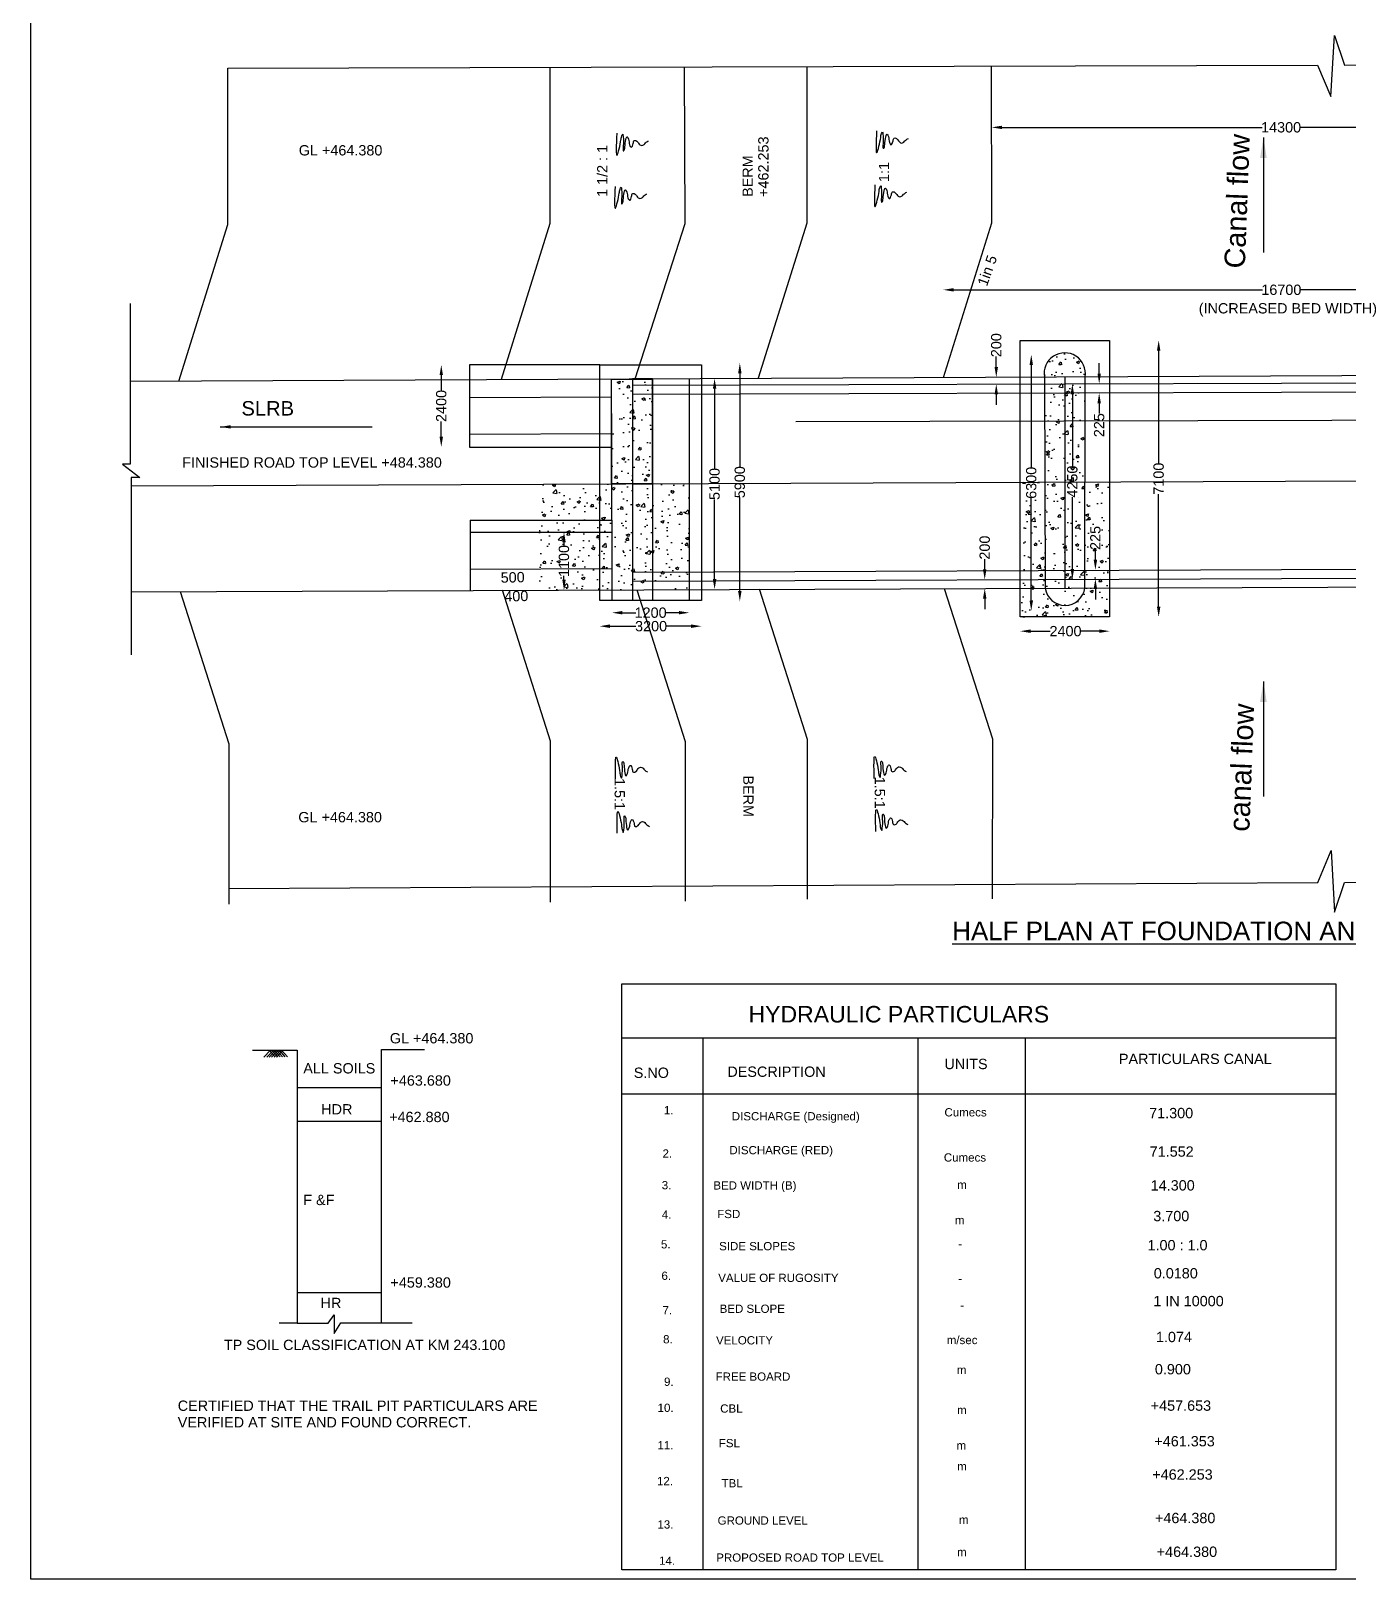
# Model space of a CAD drawing. Header units: millimetres. Extents: x 5124 to 5437574, y 2311 to 17241158.
# Drawn here: x 5355935 to 5387895, y 17181853 to 17219408 of the extents above; entities that cross this region are included whole.
import ezdxf

# ---------------------------------------------------------------- set-up
doc = ezdxf.new("R2010")
doc.units = ezdxf.units.MM
doc.header["$MEASUREMENT"] = 0
for name, color, linetype in [('DIMENSIONS', 7, 'Continuous'), ('DRAWING', 50, 'Continuous'), ('TEXT', 7, 'Continuous'), ('text1', 7, 'Continuous')]:
    doc.layers.add(name, color=color, linetype=linetype)
doc.styles.get("Standard").update_dxf_attribs({"font": 'arial.ttf', "height": 250})
doc.dimstyles.get("Standard").update_dxf_attribs({"dimtxt": 300, "dimasz": 250, "dimexe": 0.18, "dimexo": 0.0625, "dimgap": 0.09, "dimtad": 0, "dimdec": 0, "dimzin": 0, "dimdsep": 46, "dimtxsty": 'Standard', "dimcen": 0.09, "dimse1": 1, "dimse2": 1, "dimadec": 0, "dimazin": 0, "dimtfac": 1, "dimtdec": 0, "dimtofl": 0, "dimtmove": 0, "dimatfit": 3, "dimfxl": 1, "dimtolj": 1, "dimtzin": 0, "dimarcsym": 0})
pattern_1 = [(50, (0, 0), (717.260183, -62.752135), [75, -825]), (355, (0, 0), (-138.751334, 752.192134), [60, -660]), (100.4514, (59.8, -5.2), (578.509382, 689.439542), [63.74019, -701.142112]), (46.1842, (0, 200), (1067.24105, -165.519014), [112.5, -1237.5]), (96.6356, (88.9, 186.2), (934.662706, 974.11787), [95.61029, -1051.713]), (351.1842, (0, 200), (934.661945, 974.1186), [90, -990]), (21, (100, 150), (596.907052, -402.61889), [75, -825]), (326, (100, 150), (243.315332, 725.150045), [60, -660]), (71.4514, (149.74, 116.45), (840.222629, 322.530497), [63.74019, -701.142112]), (37.5, (0, 0), (12.1598553, 332.893854), [0, -652, 0, -670, 0, -662.5]), (7.5, (0, 0), (263.0695374, 394.411712), [0, -382, 0, -637, 0, -252.5]), (327.5, (-223, 0), (533.822436, -22.5548717), [0, -250, 0, -780, 0, -1035]), (317.5, (-323, 0), (583.186169, 100.104982), [0, -325, 0, -518, 0, -735])]

# ---------------------------------------------------------------- blocks, each defined once
blk = doc.blocks.new('*D21')
at = {"layer": 'Defpoints', "color": 0, "transparency": 16777216}
for p in [(5366576, 17211308), (5365892, 17209313), (5366576, 17209313)]:
    blk.add_point(p, dxfattribs=at)
at = {"layer": 'DIMENSIONS', "color": 0, "lineweight": -2, "transparency": 16777216}
for p, q in [((5365892, 17211058), (5365892, 17210686)), ((5365892, 17209563), (5365892, 17209936))]:
    blk.add_line(p, q, dxfattribs=at)
at = {"layer": 'DIMENSIONS', "color": 0, "transparency": 16777216}
for points in [[(5365850, 17211058), (5365933, 17211058), (5365892, 17211308)], [(5365850, 17209563), (5365933, 17209563), (5365892, 17209313)]]:
    blk.add_solid(points, dxfattribs=at)
at = {"layer": 'DIMENSIONS', "color": 0, "transparency": 16777216, "insert": (5365892, 17210311), "char_height": 250, "attachment_point": 5, "rotation": 90}
blk.add_mtext('\\A1;2400', dxfattribs=at)
blk = doc.blocks.new('*D22')
at = {"layer": 'Defpoints', "color": 0, "transparency": 16777216}
for p in [(5372621, 17210977), (5372524, 17205860), (5372641, 17205860)]:
    blk.add_point(p, dxfattribs=at)
at = {"layer": 'DIMENSIONS', "color": 0, "lineweight": -2, "transparency": 16777216}
for p, q in [((5372524, 17210727), (5372524, 17208791)), ((5372524, 17206110), (5372524, 17208045))]:
    blk.add_line(p, q, dxfattribs=at)
at = {"layer": 'DIMENSIONS', "color": 0, "transparency": 16777216}
for points in [[(5372482, 17210727), (5372566, 17210727), (5372524, 17210977)], [(5372482, 17206110), (5372566, 17206110), (5372524, 17205860)]]:
    blk.add_solid(points, dxfattribs=at)
at = {"layer": 'DIMENSIONS', "color": 0, "transparency": 16777216, "insert": (5372524, 17208418), "char_height": 250, "attachment_point": 5, "rotation": 90}
blk.add_mtext('\\A1;5100', dxfattribs=at)
blk = doc.blocks.new('*D23')
at = {"layer": 'Defpoints', "color": 0, "transparency": 16777216}
for p in [(5373136, 17211352), (5373243, 17211352), (5373243, 17205570)]:
    blk.add_point(p, dxfattribs=at)
at = {"layer": 'DIMENSIONS', "color": 0, "lineweight": -2, "transparency": 16777216}
for p, q in [((5373136, 17211102), (5373136, 17208834)), ((5373136, 17205820), (5373136, 17208088))]:
    blk.add_line(p, q, dxfattribs=at)
at = {"layer": 'DIMENSIONS', "color": 0, "transparency": 16777216}
for points in [[(5373094, 17211102), (5373178, 17211102), (5373136, 17211352)], [(5373094, 17205820), (5373178, 17205820), (5373136, 17205570)]]:
    blk.add_solid(points, dxfattribs=at)
at = {"layer": 'DIMENSIONS', "color": 0, "transparency": 16777216, "insert": (5373136, 17208461), "char_height": 250, "attachment_point": 5, "rotation": 90}
blk.add_mtext('\\A1;5900', dxfattribs=at)
blk = doc.blocks.new('*D24')
at = {"layer": 'Defpoints', "color": 0, "transparency": 16777216}
for p in [(5368869, 17207253), (5368869, 17207253), (5368869, 17205845)]:
    blk.add_point(p, dxfattribs=at)
at = {"layer": 'DIMENSIONS', "color": 0, "lineweight": -2, "transparency": 16777216}
for p, q in [((5368869, 17207003), (5368869, 17206910)), ((5368869, 17206095), (5368869, 17206188))]:
    blk.add_line(p, q, dxfattribs=at)
at = {"layer": 'DIMENSIONS', "color": 0, "transparency": 16777216}
for points in [[(5368828, 17207003), (5368911, 17207003), (5368869, 17207253)], [(5368828, 17206095), (5368911, 17206095), (5368869, 17205845)]]:
    blk.add_solid(points, dxfattribs=at)
at = {"layer": 'DIMENSIONS', "color": 0, "transparency": 16777216, "insert": (5368869, 17206549), "char_height": 250, "attachment_point": 5, "rotation": 90}
blk.add_mtext('\\A1;1100', dxfattribs=at)
blk = doc.blocks.new('*D25')
at = {"layer": 'Defpoints', "color": 0, "transparency": 16777216}
for p in [(5369735, 17205595), (5372203, 17205595), (5372203, 17204968)]:
    blk.add_point(p, dxfattribs=at)
at = {"layer": 'DIMENSIONS', "color": 0, "lineweight": -2, "transparency": 16777216}
for p, q in [((5369985, 17204968), (5370610, 17204968)), ((5371953, 17204968), (5371356, 17204968))]:
    blk.add_line(p, q, dxfattribs=at)
at = {"layer": 'DIMENSIONS', "color": 0, "transparency": 16777216}
for points in [[(5369985, 17205010), (5369985, 17204926), (5369735, 17204968)], [(5371953, 17205010), (5371953, 17204926), (5372203, 17204968)]]:
    blk.add_solid(points, dxfattribs=at)
at = {"layer": 'DIMENSIONS', "color": 0, "transparency": 16777216, "insert": (5370983, 17204968), "char_height": 250, "attachment_point": 5}
blk.add_mtext('\\A1;3200', dxfattribs=at)
blk = doc.blocks.new('*D26')
at = {"layer": 'Defpoints', "color": 0, "transparency": 16777216}
for p in [(5370033, 17205595), (5371909, 17205595), (5371909, 17205295)]:
    blk.add_point(p, dxfattribs=at)
at = {"layer": 'DIMENSIONS', "color": 0, "lineweight": -2, "transparency": 16777216}
for p, q in [((5370283, 17205295), (5370610, 17205295)), ((5371659, 17205295), (5371332, 17205295))]:
    blk.add_line(p, q, dxfattribs=at)
at = {"layer": 'DIMENSIONS', "color": 0, "transparency": 16777216}
for points in [[(5370283, 17205337), (5370283, 17205254), (5370033, 17205295)], [(5371659, 17205337), (5371659, 17205254), (5371909, 17205295)]]:
    blk.add_solid(points, dxfattribs=at)
at = {"layer": 'DIMENSIONS', "color": 0, "transparency": 16777216, "insert": (5370971, 17205295), "char_height": 250, "attachment_point": 5}
blk.add_mtext('\\A1;1200', dxfattribs=at)
blk = doc.blocks.new('*D27')
at = {"layer": 'Defpoints', "color": 0, "transparency": 16777216}
for p in [(5379941, 17205191), (5382109, 17205191), (5382109, 17204847)]:
    blk.add_point(p, dxfattribs=at)
at = {"layer": 'DIMENSIONS', "color": 0, "lineweight": -2, "transparency": 16777216}
for p, q in [((5380191, 17204847), (5380664, 17204847)), ((5381859, 17204847), (5381414, 17204847))]:
    blk.add_line(p, q, dxfattribs=at)
at = {"layer": 'DIMENSIONS', "color": 0, "transparency": 16777216}
for points in [[(5380191, 17204889), (5380191, 17204805), (5379941, 17204847)], [(5381859, 17204889), (5381859, 17204805), (5382109, 17204847)]]:
    blk.add_solid(points, dxfattribs=at)
at = {"layer": 'DIMENSIONS', "color": 0, "transparency": 16777216, "insert": (5381039, 17204847), "char_height": 250, "attachment_point": 5}
blk.add_mtext('\\A1;2400', dxfattribs=at)
blk = doc.blocks.new('*D28')
at = {"layer": 'Defpoints', "color": 0, "transparency": 16777216}
for p in [(5379079, 17206096), (5379079, 17206096), (5379079, 17205885)]:
    blk.add_point(p, dxfattribs=at)
at = {"layer": 'DIMENSIONS', "color": 0, "lineweight": -2, "transparency": 16777216}
for p, q in [((5379079, 17206346), (5379079, 17206596)), ((5379079, 17205635), (5379079, 17205385))]:
    blk.add_line(p, q, dxfattribs=at)
at = {"layer": 'DIMENSIONS', "color": 0, "transparency": 16777216}
for points in [[(5379037, 17206346), (5379120, 17206346), (5379079, 17206096)], [(5379037, 17205635), (5379120, 17205635), (5379079, 17205885)]]:
    blk.add_solid(points, dxfattribs=at)
at = {"layer": 'DIMENSIONS', "color": 0, "transparency": 16777216, "insert": (5379079, 17206874), "char_height": 250, "attachment_point": 5, "rotation": 90}
blk.add_mtext('\\A1;200', dxfattribs=at)
blk = doc.blocks.new('*D29')
at = {"layer": 'Defpoints', "color": 0, "transparency": 16777216}
for p in [(5380208, 17211555), (5380812, 17211555), (5381025, 17205340)]:
    blk.add_point(p, dxfattribs=at)
at = {"layer": 'DIMENSIONS', "color": 0, "lineweight": -2, "transparency": 16777216}
for p, q in [((5380208, 17211305), (5380208, 17208821)), ((5380208, 17205590), (5380208, 17208073))]:
    blk.add_line(p, q, dxfattribs=at)
at = {"layer": 'DIMENSIONS', "color": 0, "transparency": 16777216}
for points in [[(5380166, 17211305), (5380249, 17211305), (5380208, 17211555)], [(5380166, 17205590), (5380249, 17205590), (5380208, 17205340)]]:
    blk.add_solid(points, dxfattribs=at)
at = {"layer": 'DIMENSIONS', "color": 0, "transparency": 16777216, "insert": (5380208, 17208447), "char_height": 250, "attachment_point": 5, "rotation": 90}
blk.add_mtext('\\A1;6300', dxfattribs=at)
blk = doc.blocks.new('*D30')
at = {"layer": 'Defpoints', "color": 0, "transparency": 16777216}
for p in [(5381205, 17210846), (5381230, 17210846), (5381246, 17206105)]:
    blk.add_point(p, dxfattribs=at)
at = {"layer": 'DIMENSIONS', "color": 0, "lineweight": -2, "transparency": 16777216}
for p, q in [((5381205, 17210596), (5381205, 17208854)), ((5381205, 17206355), (5381205, 17208098))]:
    blk.add_line(p, q, dxfattribs=at)
at = {"layer": 'DIMENSIONS', "color": 0, "transparency": 16777216}
for points in [[(5381163, 17210596), (5381247, 17210596), (5381205, 17210846)], [(5381163, 17206355), (5381247, 17206355), (5381205, 17206105)]]:
    blk.add_solid(points, dxfattribs=at)
at = {"layer": 'DIMENSIONS', "color": 0, "transparency": 16777216, "insert": (5381205, 17208476), "char_height": 250, "attachment_point": 5, "rotation": 90}
blk.add_mtext('\\A1;4250', dxfattribs=at)
blk = doc.blocks.new('*D31')
at = {"layer": 'Defpoints', "color": 0, "transparency": 16777216}
for p in [(5379049, 17211007), (5379147, 17210840), (5379359, 17211007)]:
    blk.add_point(p, dxfattribs=at)
at = {"layer": 'DIMENSIONS', "color": 0, "lineweight": -2, "transparency": 16777216}
for p, q in [((5379359, 17211257), (5379359, 17211507)), ((5379359, 17210590), (5379359, 17210340))]:
    blk.add_line(p, q, dxfattribs=at)
at = {"layer": 'DIMENSIONS', "color": 0, "transparency": 16777216}
for points in [[(5379317, 17211257), (5379401, 17211257), (5379359, 17211007)], [(5379317, 17210590), (5379401, 17210590), (5379359, 17210840)]]:
    blk.add_solid(points, dxfattribs=at)
at = {"layer": 'DIMENSIONS', "color": 0, "transparency": 16777216, "insert": (5379359, 17211785), "char_height": 250, "attachment_point": 5, "rotation": 90}
blk.add_mtext('\\A1;200', dxfattribs=at)
blk = doc.blocks.new('*D32')
at = {"layer": 'Defpoints', "color": 0, "transparency": 16777216}
for p in [(5382109, 17211901), (5382109, 17205191), (5383299, 17205191)]:
    blk.add_point(p, dxfattribs=at)
at = {"layer": 'DIMENSIONS', "color": 0, "lineweight": -2, "transparency": 16777216}
for p, q in [((5383299, 17211651), (5383299, 17208918)), ((5383299, 17205441), (5383299, 17208174))]:
    blk.add_line(p, q, dxfattribs=at)
at = {"layer": 'DIMENSIONS', "color": 0, "transparency": 16777216}
for points in [[(5383258, 17211651), (5383341, 17211651), (5383299, 17211901)], [(5383258, 17205441), (5383341, 17205441), (5383299, 17205191)]]:
    blk.add_solid(points, dxfattribs=at)
at = {"layer": 'DIMENSIONS', "color": 0, "transparency": 16777216, "insert": (5383299, 17208546), "char_height": 250, "attachment_point": 5, "rotation": 90}
blk.add_mtext('\\A1;7100', dxfattribs=at)
blk = doc.blocks.new('*D52')
at = {"layer": 'Defpoints', "color": 0, "transparency": 16777216}
for p in [(5394477, 17213128), (5394477, 17211585), (5378075, 17211002)]:
    blk.add_point(p, dxfattribs=at)
at = {"layer": 'DIMENSIONS', "color": 0, "lineweight": -2, "transparency": 16777216}
for p, q in [((5378325, 17213128), (5385818, 17213128)), ((5394227, 17213128), (5386734, 17213128))]:
    blk.add_line(p, q, dxfattribs=at)
at = {"layer": 'DIMENSIONS', "color": 0, "transparency": 16777216}
for points in [[(5378325, 17213169), (5378325, 17213086), (5378075, 17213128)], [(5394227, 17213169), (5394227, 17213086), (5394477, 17213128)]]:
    blk.add_solid(points, dxfattribs=at)
at = {"layer": 'DIMENSIONS', "color": 0, "transparency": 16777216, "insert": (5386276, 17213128), "char_height": 250, "attachment_point": 5}
blk.add_mtext('\\A1;16700', dxfattribs=at)
blk = doc.blocks.new('*D54')
at = {"layer": 'Defpoints', "color": 0, "transparency": 16777216}
for p in [(5381860, 17210848), (5381856, 17210624), (5381861, 17210624)]:
    blk.add_point(p, dxfattribs=at)
at = {"layer": 'DIMENSIONS', "color": 0, "lineweight": -2, "transparency": 16777216}
for p, q in [((5381856, 17211098), (5381856, 17211348)), ((5381856, 17210374), (5381856, 17210124))]:
    blk.add_line(p, q, dxfattribs=at)
at = {"layer": 'DIMENSIONS', "color": 0, "transparency": 16777216}
for points in [[(5381814, 17211098), (5381898, 17211098), (5381856, 17210848)], [(5381814, 17210374), (5381898, 17210374), (5381856, 17210624)]]:
    blk.add_solid(points, dxfattribs=at)
at = {"layer": 'DIMENSIONS', "color": 0, "transparency": 16777216, "insert": (5381856, 17209845), "char_height": 250, "attachment_point": 5, "rotation": 90}
blk.add_mtext('\\A1;225', dxfattribs=at)
blk = doc.blocks.new('*D55')
at = {"layer": 'Defpoints', "color": 0, "transparency": 16777216}
for p in [(5381764, 17206330), (5381764, 17206330), (5381765, 17206118)]:
    blk.add_point(p, dxfattribs=at)
at = {"layer": 'DIMENSIONS', "color": 0, "lineweight": -2, "transparency": 16777216}
for p, q in [((5381764, 17206580), (5381764, 17206830)), ((5381764, 17205868), (5381764, 17205618))]:
    blk.add_line(p, q, dxfattribs=at)
at = {"layer": 'DIMENSIONS', "color": 0, "transparency": 16777216}
for points in [[(5381722, 17206580), (5381806, 17206580), (5381764, 17206330)], [(5381722, 17205868), (5381806, 17205868), (5381764, 17206118)]]:
    blk.add_solid(points, dxfattribs=at)
at = {"layer": 'DIMENSIONS', "color": 0, "transparency": 16777216, "insert": (5381764, 17207109), "char_height": 250, "attachment_point": 5, "rotation": 90}
blk.add_mtext('\\A1;225', dxfattribs=at)
blk = doc.blocks.new('*D56')
at = {"layer": 'Defpoints', "color": 0, "transparency": 16777216}
for p in [(5393292, 17217069), (5393292, 17215664), (5379249, 17215109)]:
    blk.add_point(p, dxfattribs=at)
at = {"layer": 'DIMENSIONS', "color": 0, "lineweight": -2, "transparency": 16777216}
for p, q in [((5379499, 17217069), (5385812, 17217069)), ((5393042, 17217069), (5386729, 17217069))]:
    blk.add_line(p, q, dxfattribs=at)
at = {"layer": 'DIMENSIONS', "color": 0, "transparency": 16777216}
for points in [[(5379499, 17217110), (5379499, 17217027), (5379249, 17217069)], [(5393042, 17217110), (5393042, 17217027), (5393292, 17217069)]]:
    blk.add_solid(points, dxfattribs=at)
at = {"layer": 'DIMENSIONS', "color": 0, "transparency": 16777216, "insert": (5386270, 17217069), "char_height": 250, "attachment_point": 5}
blk.add_mtext('\\A1;14300', dxfattribs=at)

msp = doc.modelspace()

# ---------------------------------------------------------------- hatches: boundary and pattern name
at = {"layer": 'DRAWING'}
h = msp.add_hatch(dxfattribs=at)
h.set_pattern_fill('AR-CONC', color=0, scale=100, style=0)
h.set_pattern_definition(pattern_1)
h.paths.add_polyline_path([(5380538, 17208462.6), (5379941, 17208460.1), (5379941, 17206316.1), (5380546.3, 17206318.6)])
h.paths.add_polyline_path([(5380546.3, 17206318.6), (5379941, 17206316.1), (5379941, 17206099.6), (5380547.1, 17206102)])
h.paths.add_polyline_path([(5380547.1, 17206102), (5379941, 17206099.6), (5379941, 17205888), (5380548, 17205890.3)])
h.paths.add_polyline_path([(5380548, 17205890.3), (5379941, 17205888), (5379941, 17205191.5), (5382109.1, 17205191.5), (5382109.1, 17205896.4), (5381507.6, 17205894, -0.8728267)])
h.paths.add_polyline_path([(5381507.6, 17205894), (5380548, 17205890.3, 0.8728267)], flags=16)
h.paths.add_polyline_path([(5381025.7, 17206103.9), (5380547.1, 17206102), (5380548, 17205890.3), (5381025.7, 17205892.2)])
h.paths.add_polyline_path([(5381025.7, 17206320.5), (5380546.3, 17206318.6), (5380547.1, 17206102), (5381025.7, 17206103.9)])
h.paths.add_polyline_path([(5381508.1, 17206322.4), (5381025.7, 17206320.5), (5381025.7, 17206103.9), (5381507.8, 17206105.8)])
h.paths.add_polyline_path([(5381507.8, 17206105.8), (5381025.7, 17206103.9), (5381025.7, 17205892.2), (5381507.6, 17205894)])
h.paths.add_polyline_path([(5382109.1, 17206108.3), (5381507.8, 17206105.8), (5381507.6, 17205894), (5382109.1, 17205896.4)])
h.paths.add_polyline_path([(5382109.1, 17206324.8), (5381508.1, 17206322.4), (5381507.8, 17206105.8), (5382109.1, 17206108.3)])
h.paths.add_polyline_path([(5382109.1, 17208469), (5381510.6, 17208466.5), (5381508.1, 17206322.4), (5382109.1, 17206324.8)])
h.paths.add_polyline_path([(5381510.6, 17208466.5), (5381025.9, 17208464.6), (5381025.7, 17206320.5), (5381508.1, 17206322.4)])
h.paths.add_polyline_path([(5381025.9, 17208464.6), (5380538, 17208462.6), (5380546.3, 17206318.6), (5381025.7, 17206320.5)])
h.paths.add_polyline_path([(5381026.2, 17211016), (5380528.2, 17211013.7), (5380538, 17208462.6), (5381025.9, 17208464.6)])
h.paths.add_polyline_path([(5381513.7, 17211018.3), (5381026.2, 17211016), (5381025.9, 17208464.6), (5381510.6, 17208466.5)])
h.paths.add_polyline_path([(5380528.2, 17211013.7), (5381513.7, 17211018.3, 1.1857556)])
h = msp.add_hatch(dxfattribs=at)
h.set_pattern_fill('AR-CONC', color=0, scale=100, style=0)
h.set_pattern_definition(pattern_1)
h.paths.add_polyline_path([(5370024.7, 17210964.5), (5371016.9, 17210964.5), (5371016.9, 17208423.8), (5370024.7, 17208423.8)])
h = msp.add_hatch(dxfattribs=at)
h.set_pattern_fill('AR-CONC', color=0, scale=100, style=0)
h.set_pattern_definition(pattern_1)
h.paths.add_polyline_path([(5369735.2, 17208418.6), (5368273, 17208412.6), (5368276.4, 17207537.1), (5369735.2, 17207537.1)])
h.paths.add_polyline_path([(5369735.2, 17207537.1), (5368276.4, 17207537.1), (5368277.5, 17207252.6), (5369735.2, 17207252.6)])
h.paths.add_polyline_path([(5369735.2, 17207252.6), (5368277.5, 17207252.6), (5368281, 17206352.7), (5369735.2, 17206358.3)])
h.paths.add_polyline_path([(5369735.2, 17206358.3), (5368281, 17206352.7), (5368282.9, 17205843), (5369735.2, 17205848.6)])
h.paths.add_polyline_path([(5370032.7, 17206359.5), (5369735.2, 17206358.3), (5369735.2, 17205848.6), (5370032.7, 17205849.7)])
h.paths.add_polyline_path([(5370032.7, 17207252.6), (5369735.2, 17207252.6), (5369735.2, 17206358.3), (5370032.7, 17206359.5)])
h.paths.add_polyline_path([(5370032.7, 17207537.1), (5369735.2, 17207537.1), (5369735.2, 17207252.6), (5370032.7, 17207252.6)])
h.paths.add_polyline_path([(5370032.7, 17208419.8), (5369735.2, 17208418.6), (5369735.2, 17207537.1), (5370032.7, 17207537.1)])
h.paths.add_polyline_path([(5370531, 17208421.8), (5370032.7, 17208419.8), (5370032.7, 17207537.1), (5370032.7, 17205849.7), (5370531, 17205851.7)])
h.paths.add_polyline_path([(5371016.9, 17208421.8), (5370531, 17208421.8), (5370531, 17206278.3), (5371016.9, 17206280.3)])
h.paths.add_polyline_path([(5371016.9, 17206280.3), (5370531, 17206278.3), (5370531, 17206061.8), (5371016.9, 17206063.7)])
h.paths.add_polyline_path([(5371016.9, 17206063.7), (5370531, 17206061.8), (5370531, 17205851.7), (5371016.9, 17205853.5)])
h.paths.add_polyline_path([(5371909, 17206067.3), (5371016.9, 17206063.7), (5371016.9, 17205853.5), (5371909, 17205857)])
h.paths.add_polyline_path([(5371909, 17206283.9), (5371016.9, 17206280.3), (5371016.9, 17206063.7), (5371909, 17206067.3)])
h.paths.add_polyline_path([(5371909, 17208427.4), (5371016.9, 17208423.8), (5371016.9, 17208421.8), (5371016.9, 17206280.3), (5371909, 17206283.9)])

# ---------------------------------------------------------------- linework, layer by layer
at = {"layer": 'DRAWING', "color": 0}
for points in [[(5355935.2, 17241158.1), (5437267.1, 17241158.1), (5437267.1, 17181852.9), (5355935.2, 17181852.9)], [(5379941, 17211901.3), (5382109.1, 17211901.3), (5382109.1, 17205191.5), (5379941, 17205191.5)], [(5369735.2, 17211308.4), (5372202.5, 17211308.4), (5372202.5, 17205595.3), (5369735.2, 17205595.3)], [(5370024.7, 17210964.5), (5371016.9, 17210964.5), (5371016.9, 17208423.8), (5370024.7, 17208423.8)], [(5371016.9, 17210969.1), (5370531, 17210969.1), (5370531, 17208421.8), (5371016.9, 17208421.8)]]:
    msp.add_lwpolyline(points, close=True, dxfattribs=at)
for points in [[(5359524.2, 17210915.2), (5360711.8, 17214712), (5360711.8, 17218503.5), (5387156.3, 17218578), (5387478.8, 17217820.1), (5387562.6, 17219299), (5387805.4, 17218576.4), (5409689.5, 17218667.8)], [(5368526.7, 17218525.5), (5368526.7, 17214734.9), (5367342.4, 17210951.9)], [(5370600.2, 17210967.1), (5371805.8, 17214734.9), (5371795.1, 17218534.7)], [(5374761.9, 17218543.1), (5374761.9, 17214744.6), (5373584.9, 17210981.1)], [(5378075.1, 17211002.2), (5379249.8, 17214753.7), (5379239.1, 17218555.7)], [(5358340.6, 17212799), (5358340.6, 17208896.8), (5358155.9, 17208896.8), (5358579.9, 17208573.8), (5358369.6, 17208573.8), (5358369.6, 17204276.9)], [(5369735.2, 17211308.4), (5366576.5, 17211308.4), (5366576.5, 17209313.3), (5370032.5, 17209313.3), (5370024.7, 17210964.5)], [(5358340.6, 17210909.7), (5410224, 17211152.9)], [(5370531, 17210966.8), (5370531, 17205595.3)], [(5370531, 17210812), (5402027, 17210913.4)], [(5371016.9, 17210969.1), (5371016.9, 17205595.3)], [(5371909, 17210973.3), (5371909, 17205595.3)], [(5381026.2, 17211016), (5381025.7, 17205892.2)], [(5366576.5, 17210513.3), (5370026.8, 17210529.5)], [(5402027.1, 17210689.7), (5370531, 17210587.1)], [(5374492.7, 17209931), (5406998.2, 17210015.7)], [(5366576.5, 17209625), (5370030.9, 17209641.2)], [(5366589.9, 17207537.1), (5370032.7, 17207537.1), (5370032.7, 17209313.3)], [(5358369.6, 17208372.3), (5410390.5, 17208584.1)], [(5366589.9, 17207537.1), (5366596.5, 17205836.5)], [(5370032.7, 17207537.1), (5370032.7, 17205595.3)], [(5366591, 17207252.6), (5370032.7, 17207252.6)], [(5370032.7, 17206359.5), (5366594.5, 17206346.2)], [(5370531, 17206278.3), (5402025.3, 17206404.8)], [(5358369.6, 17205804.7), (5410216.9, 17206004.9)], [(5370531, 17206061.8), (5402025.3, 17206188.3)], [(5359558.2, 17205809.3), (5360738.9, 17202114.3), (5360738.9, 17198223.1)], [(5368546, 17198276.3), (5368546, 17202181.5), (5367376.9, 17205839.5)], [(5370635.8, 17205852.1), (5371811.4, 17202173.4), (5371807.3, 17198299.6)], [(5374777.8, 17198344.2), (5374775.9, 17202219), (5373616.9, 17205863.6)], [(5378097, 17205880.9), (5379266.1, 17202232.4), (5379258.2, 17198354.5)], [(5360738.9, 17198601.9), (5387161.2, 17198746.7), (5387486.2, 17199527.8), (5387565.8, 17198030.3), (5387811.1, 17198754.1), (5409973.2, 17198799.6)], [(5361309, 17194682.7), (5362393.7, 17194682.7), (5362393.7, 17188059.3), (5361955.9, 17188059.3)], [(5361747.2, 17194682.7), (5361589.3, 17194516.9)], [(5361817, 17194682.7), (5361659.1, 17194516.9)], [(5361716.3, 17194682.7), (5361861.6, 17194521.4)], [(5361876.5, 17194682.7), (5361718.6, 17194516.9)], [(5361933.7, 17194682.7), (5361775.8, 17194516.9)], [(5361780.4, 17194682.7), (5361925.6, 17194521.4)], [(5361994.3, 17194682.7), (5361836.4, 17194516.9)], [(5361839.8, 17194682.7), (5361985.1, 17194521.4)], [(5361890.2, 17194682.7), (5362035.5, 17194521.4)], [(5362052.6, 17194682.7), (5361894.7, 17194516.9)], [(5361954.2, 17194682.7), (5362099.5, 17194521.4)], [(5362013.7, 17194682.7), (5362159, 17194521.4)], [(5364443.7, 17188069.1), (5364443.7, 17194701.2), (5365483.2, 17194701.2)], [(5362393.7, 17193780.4), (5364443.7, 17193780.4)], [(5362393.7, 17192958.2), (5364443.7, 17192958.2)], [(5362393.7, 17188806.8), (5364443.7, 17188806.8)], [(5362393.7, 17188059.3), (5363148.4, 17188059.3), (5363295.3, 17188260.4), (5363295.3, 17187806.7), (5363457.3, 17188069.1), (5365188.3, 17188069.1)]]:
    msp.add_lwpolyline(points, dxfattribs=at)
msp.add_lwpolyline([(5380528.2, 17211013.7), (5380548, 17205890.3, 0.8728267), (5381507.6, 17205894), (5381513.7, 17211018.3, 1.1857556), (5380528.2, 17211013.7, 0.9894919)], format="xyb", dxfattribs=at)
for points in [[(5370149.3, 17216925), (5370159.5, 17216397.9), (5370250.3, 17216763.5), (5370270.8, 17216860), (5370294.2, 17216902.4), (5370304.4, 17216849.8), (5370308.8, 17216615.8), (5370319.1, 17216501.7), (5370330.8, 17216516.3), (5370343.9, 17216558.7), (5370364.4, 17216735.7), (5370404, 17216842.5), (5370436.2, 17216786.9), (5370462.5, 17216645), (5370499.1, 17216588), (5370548.9, 17216678.7), (5370578.1, 17216750.3), (5370616.2, 17216748.9), (5370679.1, 17216683.1), (5370750.8, 17216628.9), (5370810.9, 17216652.3), (5370847.5, 17216691.8), (5370923.6, 17216743)], [(5376453.3, 17216985), (5376463.6, 17216457.9), (5376554.3, 17216823.6), (5376574.8, 17216920.1), (5376598.2, 17216962.5), (5376608.5, 17216909.8), (5376612.9, 17216675.8), (5376623.1, 17216561.8), (5376634.8, 17216576.4), (5376648, 17216618.8), (5376668.5, 17216795.8), (5376708, 17216902.5), (5376740.2, 17216847), (5376766.5, 17216705.1), (5376803.1, 17216648.1), (5376852.9, 17216738.7), (5376882.2, 17216810.4), (5376920.2, 17216808.9), (5376983.2, 17216743.1), (5377054.9, 17216689), (5377114.9, 17216712.4), (5377151.5, 17216751.9), (5377227.6, 17216803.1)], [(5376413.3, 17215678.6), (5376423.5, 17215151.5), (5376514.3, 17215517.1), (5376534.8, 17215613.6), (5376558.2, 17215656), (5376568.4, 17215603.4), (5376572.8, 17215369.4), (5376583.1, 17215255.3), (5376594.8, 17215270), (5376608, 17215312.4), (5376628.4, 17215489.3), (5376668, 17215596.1), (5376700.2, 17215540.5), (5376726.5, 17215398.6), (5376763.1, 17215341.6), (5376812.9, 17215432.3), (5376842.1, 17215503.9), (5376880.2, 17215502.5), (5376943.1, 17215436.7), (5377014.9, 17215382.6), (5377074.9, 17215406), (5377111.5, 17215445.4), (5377187.6, 17215496.6)], [(5370109.3, 17215638.4), (5370119.5, 17215111.3), (5370210.3, 17215476.9), (5370230.8, 17215573.4), (5370254.2, 17215615.8), (5370264.4, 17215563.2), (5370268.8, 17215329.2), (5370279.1, 17215215.1), (5370290.8, 17215229.7), (5370303.9, 17215272.1), (5370324.4, 17215449.1), (5370364, 17215555.9), (5370396.2, 17215500.3), (5370422.5, 17215358.4), (5370459.1, 17215301.4), (5370508.9, 17215392.1), (5370538.1, 17215463.7), (5370576.2, 17215462.3), (5370639.1, 17215396.5), (5370710.8, 17215342.3), (5370770.9, 17215365.7), (5370807.4, 17215405.2), (5370883.6, 17215456.4)], [(5370120.2, 17201263.3), (5370142.3, 17201790), (5370224.8, 17201422.4), (5370243.1, 17201325.5), (5370265.5, 17201282.5), (5370277, 17201334.9), (5370286.7, 17201568.8), (5370299.5, 17201682.6), (5370310.9, 17201667.7), (5370323.1, 17201625), (5370339.6, 17201447.6), (5370376.6, 17201340), (5370410.1, 17201394.8), (5370439.7, 17201536.1), (5370477.5, 17201592.2), (5370525.2, 17201500.5), (5370552.9, 17201428.2), (5370590.9, 17201428.8), (5370655.4, 17201493.1), (5370728.3, 17201545.6), (5370787.8, 17201520.8), (5370823.4, 17201480.5), (5370898.4, 17201427.6)], [(5376395.9, 17201275.7), (5376418.1, 17201802.4), (5376500.5, 17201434.9), (5376518.8, 17201337.9), (5376541.3, 17201295), (5376552.7, 17201347.4), (5376562.4, 17201581.2), (5376575.2, 17201695), (5376586.6, 17201680.1), (5376598.8, 17201637.4), (5376615.3, 17201460.1), (5376652.4, 17201352.4), (5376685.8, 17201407.3), (5376715.4, 17201548.5), (5376753.2, 17201604.7), (5376800.9, 17201512.9), (5376828.6, 17201440.6), (5376866.7, 17201441.2), (5376931.1, 17201505.6), (5377004, 17201558), (5377063.5, 17201533.3), (5377099.2, 17201493), (5377174.1, 17201440.1)], [(5370163.5, 17199945.8), (5370185.7, 17200472.5), (5370268.1, 17200104.9), (5370286.4, 17200008), (5370308.9, 17199965), (5370320.3, 17200017.4), (5370330, 17200251.3), (5370342.8, 17200365.1), (5370354.2, 17200350.2), (5370366.4, 17200307.5), (5370382.9, 17200130.1), (5370420, 17200022.5), (5370453.4, 17200077.3), (5370483, 17200218.5), (5370520.9, 17200274.7), (5370568.5, 17200183), (5370596.2, 17200110.7), (5370634.3, 17200111.3), (5370698.7, 17200175.6), (5370771.6, 17200228.1), (5370831.1, 17200203.3), (5370866.8, 17200163), (5370941.7, 17200110.1)], [(5376435.5, 17199989.7), (5376457.7, 17200516.4), (5376540.1, 17200148.8), (5376558.4, 17200051.9), (5376580.9, 17200008.9), (5376592.3, 17200061.3), (5376602, 17200295.2), (5376614.9, 17200409), (5376626.2, 17200394.1), (5376638.4, 17200351.4), (5376654.9, 17200174), (5376692, 17200066.4), (5376725.5, 17200121.2), (5376755, 17200262.5), (5376792.9, 17200318.6), (5376840.6, 17200226.9), (5376868.2, 17200154.6), (5376906.3, 17200155.2), (5376970.7, 17200219.5), (5377043.7, 17200272), (5377103.1, 17200247.2), (5377138.8, 17200206.9), (5377213.7, 17200154)]]:
    msp.add_spline(points, degree=3, dxfattribs=at)
at = {"layer": 'TEXT', "color": 0}
msp.add_lwpolyline([(5370276, 17196290.4), (5387597.4, 17196290.4), (5387597.4, 17182073.4), (5370276, 17182073.4)], close=True, dxfattribs=at)
for points in [[(5370276, 17194980.4), (5387597.4, 17194980.4)], [(5372241.2, 17194980.4), (5372241.2, 17182073.4)], [(5377459.8, 17182073.4), (5377459.8, 17194980.4)], [(5380058.7, 17194980.4), (5380058.7, 17182073.4)], [(5370276, 17193626.9), (5387597.4, 17193626.9)]]:
    msp.add_lwpolyline(points, dxfattribs=at)

# ---------------------------------------------------------------- texts
for s, height, rotation, p in [('+462.253', 250, 90, (5373832.2, 17215382)), ('Canal flow ', 500, 87.82987, (5385389.6, 17213639.4)), ('1 1/2 : 1', 250, 90, (5369923.8, 17215382)), ('BERM ', 250, 90, (5373451.5, 17215382)), ('1:1', 250, 90, (5376759.6, 17215742.4)), ('1in 5', 250, 70.34669, (5379130.6, 17213197.8)), ('500', 250, 1.44189, (5367336, 17206021.3)), ('400', 250, 1.44189, (5367424, 17205565.4)), ('canal flow ', 500, 87.82987, (5385498.9, 17199976.7)), ('1.5:1', 250, 270, (5370097.1, 17201284.6)), ('BERM ', 250, 270, (5373218.4, 17201348.1)), ('1.5:1', 250, 270, (5376409.4, 17201317.6))]:
    msp.add_text(s, height=height, rotation=rotation, dxfattribs=at).set_placement(p)
for s, height, p in [('GL +464.380 ', 250, (5362433.7, 17216387.9)), ('(INCREASED BED WIDTH)', 250, (5384271.5, 17212555)), ('SLRB ', 350, (5361042.5, 17210078.7)), ('FINISHED ROAD TOP LEVEL +484.380', 250, (5359606.8, 17208814.9)), ('GL +464.380 ', 250, (5362422.5, 17200210.4)), ('%%UHALF PLAN AT FOUNDATION AND HALF PLAN AT TOP ', 450, (5378291.5, 17197350.6)), ('GL +464.380', 250, (5364642.5, 17194847.4)), ('ALL SOILS ', 250, (5362543.6, 17194117.6)), ('+463.680', 250, (5364658, 17193822.5)), ('HDR ', 250, (5362979, 17193123.7)), ('+462.880', 250, (5364626.9, 17192937.3)), ('71.300', 250, (5383068.6, 17193032.1)), ('71.552', 250, (5383081.2, 17192098.4)), ('14.300', 250, (5383106.5, 17191278.3)), ('F &F ', 250, (5362543.6, 17190925.2)), ('3.700', 250, (5383168.1, 17190534)), ('1.00 : 1.0', 250, (5383029.2, 17189827.4)), ('0.0180', 250, (5383180.7, 17189146.1)), ('+459.380', 250, (5364658.1, 17188922)), ('HR ', 250, (5362963.4, 17188425.1)), ('1 IN 10000', 250, (5383169.4, 17188470.8)), ('TP SOIL CLASSIFICATION AT KM 243.100', 250, (5360616.5, 17187408)), ('1.074', 250, (5383232.6, 17187600.2)), ('0.900', 250, (5383207.5, 17186818)), ('CERTIFIED THAT THE TRAIL PIT PARTICULARS ARE ', 250, (5359497.1, 17185932.8)), ('+457.653', 250, (5383106.3, 17185934.8)), ('VERIFIED AT SITE AND FOUND CORRECT.', 250, (5359497.1, 17185531.2)), ('+461.353', 250, (5383194.7, 17185071.4)), ('+462.253', 250, (5383144.2, 17184263.9)), ('+464.380', 250, (5383209.4, 17183208.6)), ('+464.380', 250, (5383251.8, 17182390.4))]:
    msp.add_text(s, height=height, dxfattribs=at).set_placement(p)
at = {"layer": 'text1', "color": 0}
for s, height, p in [('HYDRAULIC PARTICULARS ', 400, (5373346.1, 17195355)), ('S.NO  ', 250, (5370562, 17194010.6)), ('DESCRIPTION ', 250, (5372833.1, 17194035.8)), ('UNITS ', 250, (5378100.6, 17194222.7)), ('PARTICULARS CANAL ', 250, (5382334.5, 17194346.7)), ('1.', 200, (5371294.6, 17193128.6)), ('DISCHARGE (Designed)', 200, (5372941.3, 17192979.8)), ('Cumecs ', 200, (5378101.6, 17193075.3)), ('2.', 200, (5371261, 17192075.8)), ('DISCHARGE (RED)', 200, (5372882.2, 17192157.4)), ('Cumecs ', 200, (5378086.6, 17191980.1)), ('3.', 200, (5371241.8, 17191307.8)), ('BED WIDTH (B)', 200, (5372493.1, 17191301.9)), ('m', 200, (5378410.4, 17191318.9)), ('4.', 200, (5371243.6, 17190594.9)), ('FSD ', 200, (5372588.4, 17190608.7)), ('m', 200, (5378354.5, 17190459.7)), ('5.', 200, (5371222.7, 17189873.3)), ('SIDE SLOPES ', 200, (5372633.5, 17189828.4)), ('-', 200, (5378435.4, 17189883.2)), ('6.', 200, (5371233.8, 17189110.9)), ('VALUE OF RUGOSITY', 200, (5372612.5, 17189059.9)), ('-', 200, (5378435.4, 17189045)), ('7.', 200, (5371258.9, 17188273.1)), ('BED SLOPE ', 200, (5372646, 17188310.4)), ('-', 200, (5378484.9, 17188396.8)), ('8.', 200, (5371274.1, 17187570)), ('VELOCITY ', 200, (5372559.3, 17187544.4)), ('m/sec', 200, (5378157, 17187551.4)), ('FREE BOARD ', 200, (5372547.4, 17186664)), ('m', 200, (5378401.3, 17186827.8)), ('9.', 200, (5371296.5, 17186539.6)), ('10.', 200, (5371140.8, 17185907.7)), ('CBL ', 200, (5372659.4, 17185889.6)), ('m', 200, (5378408.3, 17185853.6)), ('FSL', 200, (5372625.9, 17185050.6)), ('11.', 200, (5371137.3, 17184999.3)), ('m', 200, (5378394.3, 17184994.5)), ('m', 200, (5378410.5, 17184486.3)), ('12.', 200, (5371125.7, 17184130.1)), ('TBL ', 200, (5372693, 17184077.4)), ('GROUND LEVEL ', 200, (5372597.2, 17183172.7)), ('13.', 200, (5371136.9, 17183077.3)), ('m', 200, (5378453.2, 17183191.9)), ('14.', 200, (5371176.5, 17182198.4)), ('PROPOSED ROAD TOP LEVEL ', 200, (5372563.7, 17182273.1)), ('m', 200, (5378407.8, 17182407.4))]:
    msp.add_text(s, height=height, dxfattribs=at).set_placement(p)

# ---------------------------------------------------------------- dimensions: what is measured, and where the dimension line sits
at = {"layer": 'DIMENSIONS', "color": 0}
for base, p1, p2, text, picture, middle in [((5393291.6, 17217068.6), (5379248.8, 17215109.1), (5393291.6, 17215663.6), '14300', '*D56', (5386270.2, 17217068.6)), ((5394476.7, 17213127.7), (5378075.1, 17211002.2), (5394476.7, 17211585.2), '16700', '*D52', (5386275.9, 17213127.7)), ((5371909, 17205295.2), (5370032.7, 17205595.3), (5371909, 17205595.3), '1200', '*D26', (5370970.9, 17205295.2))]:
    dim = msp.add_linear_dim(base=base, p1=p1, p2=p2, text=text, dimstyle='Standard', dxfattribs=at)
    dim.commit()
    dim.dimension.update_dxf_attribs({"geometry": picture, "text_midpoint": middle})
for base, p1, p2, text, picture, middle in [((5379359, 17211006.8), (5379146.7, 17210839.8), (5379048.8, 17211006.8), '200', '*D31', (5379359, 17211784.7)), ((5380207.8, 17211554.6), (5381025.1, 17205339.6), (5380811.7, 17211554.6), '6300', '*D29', (5380207.8, 17208447.1)), ((5383299.3, 17205191.5), (5382109.1, 17211901.3), (5382109.1, 17205191.5), '7100', '*D32', (5383299.3, 17208546.4)), ((5365891.8, 17209313.3), (5366576.5, 17211308.4), (5366576.5, 17209313.3), '2400', '*D21', (5365891.8, 17210310.8)), ((5373136, 17211352), (5373243.1, 17205569.8), (5373243.1, 17211352), '5900', '*D23', (5373136, 17208460.9)), ((5372524.1, 17205859.8), (5372620.8, 17210976.6), (5372640.5, 17205859.8), '5100', '*D22', (5372524.1, 17208418.2)), ((5381204.8, 17210846.5), (5381245.6, 17206104.8), (5381230.3, 17210846.5), '4250', '*D30', (5381204.8, 17208475.6)), ((5368869.2, 17207252.6), (5368869.2, 17205845.3), (5368869.2, 17207252.6), '1100', '*D24', (5368869.2, 17206548.9)), ((5379078.6, 17206096.1), (5379079.5, 17205884.7), (5379078.6, 17206096.1), '200', '*D28', (5379078.6, 17206874.1)), ((5381764.1, 17206329.9), (5381765, 17206118.5), (5381764.1, 17206329.9), '225', '*D55', (5381764.1, 17207109.2))]:
    dim = msp.add_linear_dim(base=base, p1=p1, p2=p2, angle=90, text=text, dimstyle='Standard', dxfattribs=at)
    dim.commit()
    dim.dimension.update_dxf_attribs({"geometry": picture, "text_midpoint": middle})
at = {"layer": 'DIMENSIONS'}
dim = msp.add_linear_dim(base=(5381855.9, 17210624), p1=(5381860.4, 17210848.5), p2=(5381861.2, 17210624), angle=90, text='225', dimstyle='Standard', dxfattribs=at)
dim.commit()
dim.dimension.update_dxf_attribs({"geometry": '*D54', "text_midpoint": (5381855.9, 17209844.7)})
at = {"layer": 'DIMENSIONS', "color": 0}
for base, p1, p2, text, picture, middle in [((5372202.5, 17204967.9), (5369735.2, 17205595.3), (5372202.5, 17205595.3), '3200', '*D25', (5370983.2, 17204967.9)), ((5382109.1, 17204847), (5379941, 17205191.5), (5382109.1, 17205191.5), '2400', '*D27', (5381039.4, 17204847))]:
    dim = msp.add_linear_dim(base=base, p1=p1, p2=p2, text=text, dimstyle='Standard', dxfattribs=at)
    dim.commit()
    dim.dimension.update_dxf_attribs({"geometry": picture, "text_midpoint": middle, "dimtype": 160})

# ---------------------------------------------------------------- leaders
for points, override in [([(5385841.2, 17216823), (5385841.2, 17214034.8)], {"dimasz": 500, "dimgap": 0.09, "dimtad": 0}), ([(5360529, 17209803.7), (5364211.9, 17209803.7)], {"dimgap": 0.09, "dimtad": 0}), ([(5385841.2, 17203626.2), (5385841.2, 17200838.1)], {"dimasz": 500, "dimgap": 0.09, "dimtad": 0})]:
    msp.add_leader(points, dimstyle='Standard', override=override, dxfattribs=at)

doc.saveas('drawing.dxf')
